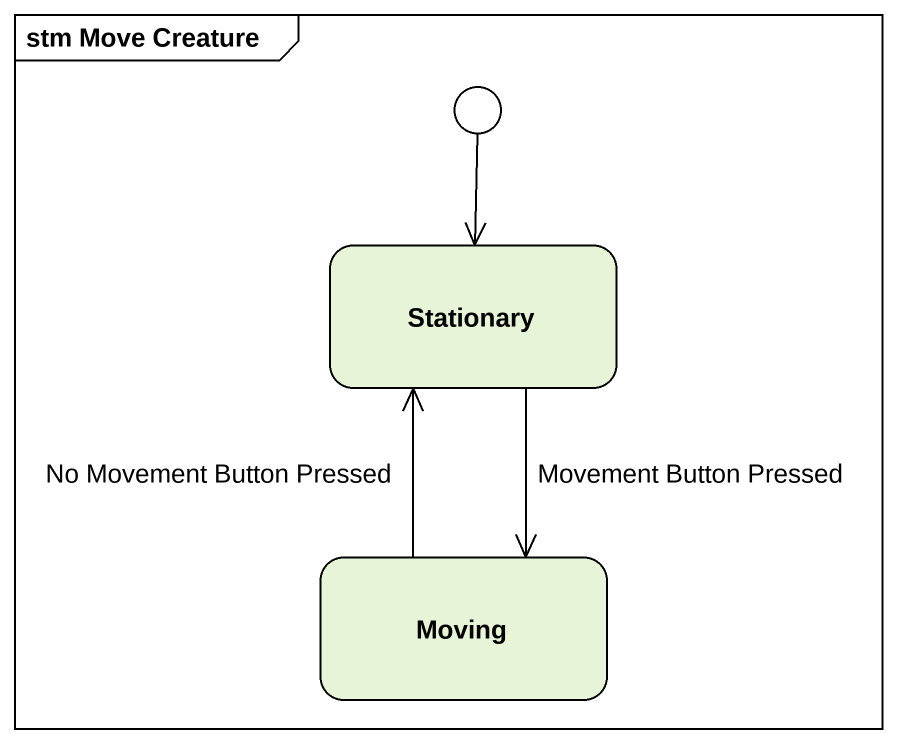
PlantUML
@startuml
mainframe stm Move Creature
hide empty description
state entry1 <<choice>>
state Stationary
state Moving
entry1 --> Stationary
Stationary --> Moving : Movement Button Pressed
Moving -up-> Stationary : No Movement Button Pressed
@enduml
